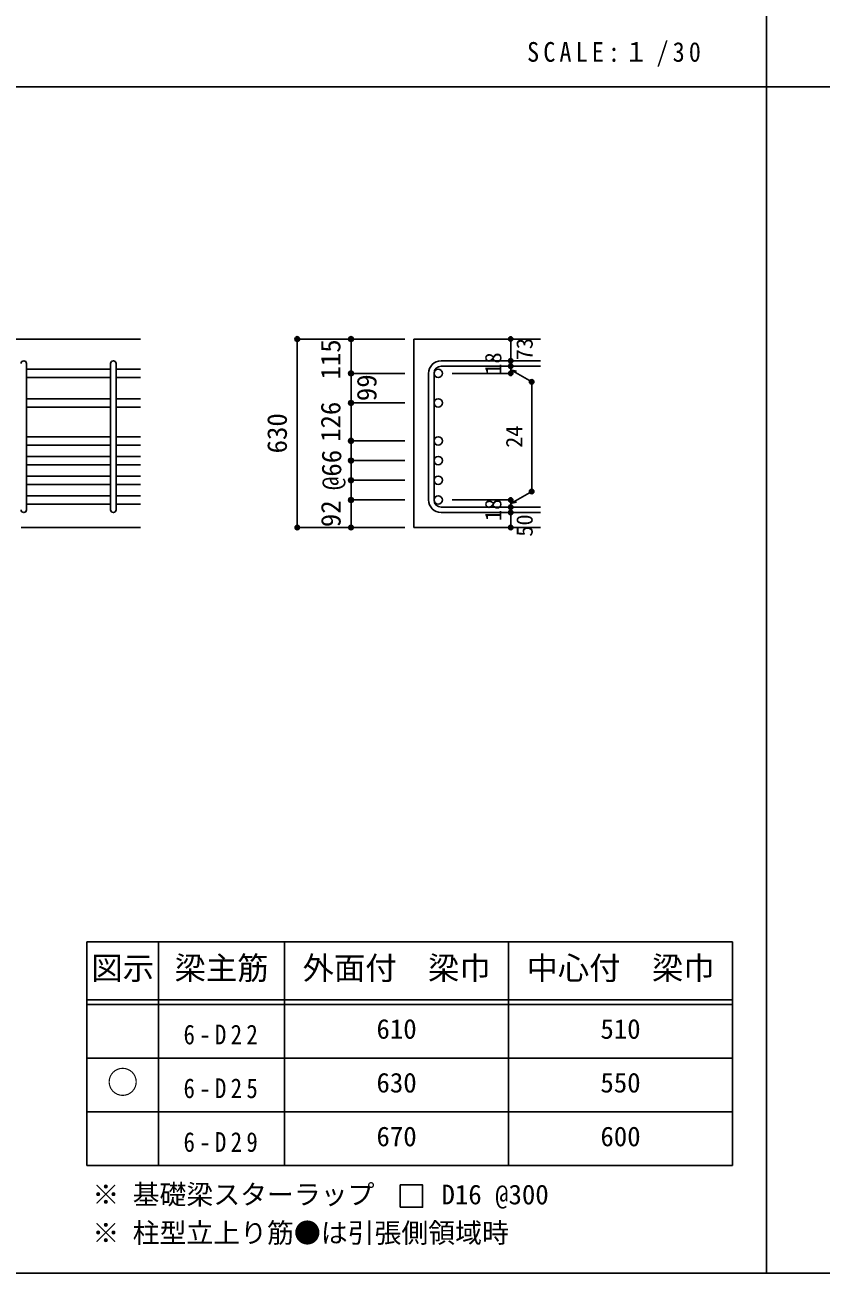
# Model space of a CAD drawing. Units: millimetres at full size, sheet at 1:30, with parts at other scales. Extents: x -5973 to 5954, y -4195 to 4201.
# Drawn here: x -3608 to -942, y -4195 to -15 of the extents above; entities that cross this region are included whole.
import ezdxf
from ezdxf.enums import TextEntityAlignment as Align

# ---------------------------------------------------------------- set-up
doc = ezdxf.new("R2010")
doc.units = ezdxf.units.MM
doc.header["$LTSCALE"] = 30
doc.header["$PDMODE"] = 32
doc.header["$PDSIZE"] = 15
for name, color, linetype in [('0-1_躯体線', 2, 'Continuous'), ('0-5_基礎梁筋', 7, 'Continuous'), ('0-6_スタラップ筋', 7, 'Continuous'), ('0-D_寸法', 4, 'Continuous'), ('6-7_文字', 7, 'Continuous'), ('6-E_枠', 7, 'Continuous'), ('F-0_枠', 6, 'Continuous')]:
    doc.layers.add(name, color=color, linetype=linetype)
doc.styles.add('ＭＳ ゴシック', font='')
doc.styles.get('ＭＳ ゴシック').set_extended_font_data('MS Gothic')

msp = doc.modelspace()

# ---------------------------------------------------------------- linework, layer by layer
at = {"layer": '0-1_躯体線'}
for p, q in [((-3220.8, -1067.16), (-4970.8, -1067.16)), ((-1880.8, -1067.16), (-2305.8, -1067.16)), ((-2305.8, -1067.16), (-2305.8, -1698.16)), ((-3620.8, -1698.16), (-3220.8, -1698.16)), ((-1880.8, -1698.16), (-2305.8, -1698.16))]:
    msp.add_line(p, q, dxfattribs=at)
at = {"layer": '0-5_基礎梁筋'}
for p, q in [((-3602.8, -1168.09), (-3320.8, -1168.09)), ((-3302.8, -1168.09), (-3220.8, -1168.09)), ((-3602.8, -1196.09), (-3320.8, -1196.09)), ((-3302.8, -1196.09), (-3220.8, -1196.09)), ((-3602.8, -1267.16), (-3320.8, -1267.16)), ((-3602.8, -1295.16), (-3320.8, -1295.16)), ((-3302.8, -1267.16), (-3220.8, -1267.16)), ((-3302.8, -1295.16), (-3220.8, -1295.16)), ((-3602.8, -1394.16), (-3320.8, -1394.16)), ((-3302.8, -1394.16), (-3220.8, -1394.16)), ((-3602.8, -1422.16), (-3320.8, -1422.16)), ((-3602.8, -1460.16), (-3320.8, -1460.16)), ((-3302.8, -1422.16), (-3220.8, -1422.16)), ((-3302.8, -1460.16), (-3220.8, -1460.16)), ((-3602.8, -1488.16), (-3320.8, -1488.16)), ((-3302.8, -1488.16), (-3220.8, -1488.16)), ((-3602.8, -1526.16), (-3320.8, -1526.16)), ((-3302.8, -1526.16), (-3220.8, -1526.16)), ((-3602.8, -1554.16), (-3320.8, -1554.16)), ((-3302.8, -1554.16), (-3220.8, -1554.16)), ((-3602.8, -1592.16), (-3320.8, -1592.16)), ((-3602.8, -1620.16), (-3320.8, -1620.16)), ((-3302.8, -1592.16), (-3220.8, -1592.16)), ((-3302.8, -1620.16), (-3220.8, -1620.16))]:
    msp.add_line(p, q, dxfattribs=at)
at = {"layer": '0-5_基礎梁筋', "color": 3}
for centre in [(-2223.8, -1182.09), (-2223.8, -1281.16), (-2223.8, -1408.16), (-2223.8, -1474.16), (-2223.8, -1540.16), (-2223.8, -1606.16)]:
    msp.add_circle(centre, 14, dxfattribs=at)
at = {"layer": '0-6_スタラップ筋'}
for p, q in [((-3602.8, -1149.09), (-3602.8, -1639.16)), ((-3320.8, -1639.16), (-3320.8, -1149.09)), ((-3302.8, -1149.09), (-3302.8, -1639.16)), ((-2213.8, -1140.09), (-1880.8, -1140.09)), ((-2213.8, -1158.09), (-1880.8, -1158.09)), ((-2255.8, -1182.09), (-2255.8, -1606.16)), ((-2237.8, -1182.09), (-2237.8, -1606.16)), ((-2213.8, -1630.16), (-1880.8, -1630.16)), ((-2213.8, -1648.16), (-1880.8, -1648.16))]:
    msp.add_line(p, q, dxfattribs=at)
for centre, radius, start, end in [((-3611.8, -1149.09), 9, 0, 180), ((-3311.8, -1149.09), 9, 0, 180), ((-2213.8, -1182.09), 42, 90, 180), ((-2213.8, -1182.09), 24, 90, 180), ((-2213.8, -1606.16), 42, 180, 270), ((-2213.8, -1606.16), 24, 180, 270), ((-3611.8, -1639.16), 9, 180, 0), ((-3311.8, -1639.16), 9, 180, 0)]:
    msp.add_arc(centre, radius, start, end, dxfattribs=at)
at = {"layer": '0-D_寸法'}
for p, q in [((-2695.8, -1067.16), (-2515.8, -1067.16)), ((-2695.8, -1067.16), (-2515.8, -1067.16)), ((-2695.8, -1067.16), (-2695.8, -1698.16)), ((-2695.8, -1067.16), (-2695.8, -1698.16)), ((-2515.8, -1067.16), (-2335.8, -1067.16)), ((-2515.8, -1067.16), (-2335.8, -1067.16)), ((-2515.8, -1067.16), (-2515.8, -1182.09)), ((-1980.8, -1140.09), (-1980.8, -1067.16)), ((-1980.8, -1067.16), (-1980.8, -1140.09)), ((-1980.8, -1158.09), (-1980.8, -1140.09)), ((-1980.8, -1158.09), (-1980.8, -1182.09)), ((-1980.8, -1170.09), (-1910.74, -1210.54)), ((-1980.8, -1170.09), (-1961.48, -1175.27)), ((-2515.8, -1182.09), (-2335.8, -1182.09)), ((-2515.8, -1182.09), (-2335.8, -1182.09)), ((-2515.8, -1182.09), (-2515.8, -1285.16)), ((-1980.8, -1182.09), (-2176.89, -1182.09)), ((-1910.74, -1210.54), (-1910.74, -1577.71)), ((-2515.8, -1281.16), (-2335.8, -1281.16)), ((-2515.8, -1281.16), (-2335.8, -1281.16)), ((-2515.8, -1285.16), (-2515.8, -1408.16)), ((-2515.8, -1408.16), (-2335.8, -1408.16)), ((-2515.8, -1408.16), (-2335.8, -1408.16)), ((-2515.8, -1474.16), (-2335.8, -1474.16)), ((-2515.8, -1540.16), (-2335.8, -1540.16)), ((-1980.8, -1618.16), (-1910.74, -1577.71)), ((-2515.8, -1606.16), (-2335.8, -1606.16)), ((-1980.8, -1606.16), (-2176.89, -1606.16)), ((-1980.8, -1630.16), (-1980.8, -1606.16)), ((-1980.8, -1618.16), (-1961.48, -1612.99)), ((-1980.8, -1648.16), (-1980.8, -1630.16)), ((-1980.8, -1698.16), (-1980.8, -1648.16)), ((-2695.8, -1698.16), (-2515.8, -1698.16)), ((-2515.8, -1698.16), (-2335.8, -1698.16))]:
    msp.add_line(p, q, dxfattribs=at)
msp.add_lwpolyline([(-2515.8, -1408.16), (-2515.8, -1606.16), (-2515.8, -1698.16)], dxfattribs=at)
for centre, radius in [((-2695.8, -1067.16), 8), ((-2695.8, -1067.16), 7.2), ((-2695.8, -1067.16), 6.4), ((-2695.8, -1067.16), 5.6), ((-2695.8, -1067.16), 4.8), ((-2695.8, -1067.16), 4), ((-2695.8, -1067.16), 3.2), ((-2695.8, -1067.16), 2.4), ((-2695.8, -1067.16), 1.6), ((-2695.8, -1067.16), 0.8), ((-2515.8, -1067.16), 8), ((-2515.8, -1067.16), 7.2), ((-2515.8, -1067.16), 6.4), ((-2515.8, -1067.16), 5.6), ((-2515.8, -1067.16), 4.8), ((-2515.8, -1067.16), 4), ((-2515.8, -1067.16), 3.2), ((-2515.8, -1067.16), 2.4), ((-2515.8, -1067.16), 1.6), ((-2515.8, -1067.16), 0.8), ((-1980.8, -1067.16), 4), ((-1980.8, -1067.16), 3.6), ((-1980.8, -1067.16), 3.2), ((-1980.8, -1067.16), 2.8), ((-1980.8, -1067.16), 2.4), ((-1980.8, -1067.16), 2), ((-1980.8, -1067.16), 1.6), ((-1980.8, -1067.16), 1.2), ((-1980.8, -1067.16), 0.8), ((-1980.8, -1067.16), 0.4), ((-1980.8, -1140.09), 4), ((-1980.8, -1158.09), 4), ((-1980.8, -1140.09), 3.6), ((-1980.8, -1158.09), 3.6), ((-1980.8, -1140.09), 3.2), ((-1980.8, -1158.09), 3.2), ((-1980.8, -1140.09), 2.8), ((-1980.8, -1158.09), 2.8), ((-1980.8, -1140.09), 2.4), ((-1980.8, -1158.09), 2.4), ((-1980.8, -1140.09), 2), ((-1980.8, -1158.09), 2), ((-1980.8, -1140.09), 1.6), ((-1980.8, -1158.09), 1.6), ((-1980.8, -1140.09), 1.2), ((-1980.8, -1158.09), 1.2), ((-1980.8, -1140.09), 0.8), ((-1980.8, -1158.09), 0.8), ((-1980.8, -1140.09), 0.4), ((-1980.8, -1158.09), 0.4), ((-2515.8, -1182.09), 8), ((-2515.8, -1182.09), 7.2), ((-2515.8, -1182.09), 6.4), ((-2515.8, -1182.09), 5.6), ((-2515.8, -1182.09), 4.8), ((-2515.8, -1182.09), 4), ((-2515.8, -1182.09), 3.2), ((-2515.8, -1182.09), 2.4), ((-2515.8, -1182.09), 1.6), ((-2515.8, -1182.09), 0.8), ((-1980.8, -1182.09), 4), ((-1980.8, -1182.09), 3.6), ((-1980.8, -1182.09), 3.2), ((-1980.8, -1182.09), 2.8), ((-1980.8, -1182.09), 2.4), ((-1980.8, -1182.09), 2), ((-1980.8, -1182.09), 1.6), ((-1980.8, -1182.09), 1.2), ((-1980.8, -1182.09), 0.8), ((-1980.8, -1182.09), 0.4), ((-1910.74, -1210.54), 4), ((-1910.74, -1210.54), 3.6), ((-1910.74, -1210.54), 3.2), ((-1910.74, -1210.54), 2.8), ((-1910.74, -1210.54), 2.4), ((-1910.74, -1210.54), 2), ((-1910.74, -1210.54), 1.6), ((-1910.74, -1210.54), 1.2), ((-1910.74, -1210.54), 0.8), ((-1910.74, -1210.54), 0.4), ((-2515.8, -1281.16), 8), ((-2515.8, -1281.16), 7.2), ((-2515.8, -1281.16), 6.4), ((-2515.8, -1281.16), 5.6), ((-2515.8, -1281.16), 4.8), ((-2515.8, -1281.16), 4), ((-2515.8, -1281.16), 3.2), ((-2515.8, -1281.16), 2.4), ((-2515.8, -1281.16), 1.6), ((-2515.8, -1281.16), 0.8), ((-2515.8, -1408.16), 8), ((-2515.8, -1408.16), 7.2), ((-2515.8, -1408.16), 6.4), ((-2515.8, -1408.16), 5.6), ((-2515.8, -1408.16), 4.8), ((-2515.8, -1408.16), 4), ((-2515.8, -1408.16), 3.2), ((-2515.8, -1408.16), 2.4), ((-2515.8, -1408.16), 1.6), ((-2515.8, -1408.16), 0.8), ((-2515.8, -1474.16), 8), ((-2515.8, -1474.16), 7.2), ((-2515.8, -1474.16), 6.4), ((-2515.8, -1474.16), 5.6), ((-2515.8, -1474.16), 4.8), ((-2515.8, -1474.16), 4), ((-2515.8, -1474.16), 3.2), ((-2515.8, -1474.16), 2.4), ((-2515.8, -1474.16), 1.6), ((-2515.8, -1474.16), 0.8), ((-2515.8, -1540.16), 8), ((-2515.8, -1540.16), 7.2), ((-2515.8, -1540.16), 6.4), ((-2515.8, -1540.16), 5.6), ((-2515.8, -1540.16), 4.8), ((-2515.8, -1540.16), 4), ((-2515.8, -1540.16), 3.2), ((-2515.8, -1540.16), 2.4), ((-2515.8, -1540.16), 1.6), ((-2515.8, -1540.16), 0.8), ((-1910.74, -1577.71), 4), ((-1910.74, -1577.71), 3.6), ((-1910.74, -1577.71), 3.2), ((-1910.74, -1577.71), 2.8), ((-1910.74, -1577.71), 2.4), ((-1910.74, -1577.71), 2), ((-1910.74, -1577.71), 1.6), ((-1910.74, -1577.71), 1.2), ((-1910.74, -1577.71), 0.8), ((-1910.74, -1577.71), 0.4), ((-2515.8, -1606.16), 8), ((-2515.8, -1606.16), 7.2), ((-2515.8, -1606.16), 6.4), ((-2515.8, -1606.16), 5.6), ((-2515.8, -1606.16), 4.8), ((-2515.8, -1606.16), 4), ((-2515.8, -1606.16), 3.2), ((-2515.8, -1606.16), 2.4), ((-2515.8, -1606.16), 1.6), ((-2515.8, -1606.16), 0.8), ((-1980.8, -1606.16), 4), ((-1980.8, -1630.16), 4), ((-1980.8, -1606.16), 3.6), ((-1980.8, -1630.16), 3.6), ((-1980.8, -1606.16), 3.2), ((-1980.8, -1630.16), 3.2), ((-1980.8, -1606.16), 2.8), ((-1980.8, -1630.16), 2.8), ((-1980.8, -1606.16), 2.4), ((-1980.8, -1630.16), 2.4), ((-1980.8, -1606.16), 2), ((-1980.8, -1630.16), 2), ((-1980.8, -1606.16), 1.6), ((-1980.8, -1630.16), 1.6), ((-1980.8, -1606.16), 1.2), ((-1980.8, -1630.16), 1.2), ((-1980.8, -1606.16), 0.8), ((-1980.8, -1630.16), 0.8), ((-1980.8, -1606.16), 0.4), ((-1980.8, -1630.16), 0.4), ((-1980.8, -1648.16), 4), ((-1980.8, -1648.16), 3.6), ((-1980.8, -1648.16), 3.2), ((-1980.8, -1648.16), 2.8), ((-1980.8, -1648.16), 2.4), ((-1980.8, -1648.16), 2), ((-1980.8, -1648.16), 1.6), ((-1980.8, -1648.16), 1.2), ((-1980.8, -1648.16), 0.8), ((-1980.8, -1648.16), 0.4), ((-2695.8, -1698.16), 7.2), ((-2695.8, -1698.16), 6.4), ((-2695.8, -1698.16), 5.6), ((-2695.8, -1698.16), 4.8), ((-2695.8, -1698.16), 4), ((-2695.8, -1698.16), 3.2), ((-2695.8, -1698.16), 2.4), ((-2695.8, -1698.16), 1.6), ((-2695.8, -1698.16), 0.8), ((-2515.8, -1698.16), 7.2), ((-2515.8, -1698.16), 6.4), ((-2515.8, -1698.16), 5.6), ((-2515.8, -1698.16), 4.8), ((-2515.8, -1698.16), 4), ((-2515.8, -1698.16), 3.2), ((-2515.8, -1698.16), 2.4), ((-2515.8, -1698.16), 1.6), ((-2515.8, -1698.16), 0.8), ((-1980.8, -1698.16), 4), ((-1980.8, -1698.16), 3.6), ((-1980.8, -1698.16), 3.2), ((-1980.8, -1698.16), 2.8), ((-1980.8, -1698.16), 2.4), ((-1980.8, -1698.16), 2), ((-1980.8, -1698.16), 1.6), ((-1980.8, -1698.16), 1.2), ((-1980.8, -1698.16), 0.8), ((-1980.8, -1698.16), 0.4)]:
    msp.add_circle(centre, radius, dxfattribs=at)
at = {"layer": '0-D_寸法', "color": 7}
for p in [(-2695.8, -1067.16), (-2695.8, -1067.16), (-2515.8, -1067.16), (-1980.8, -1067.16), (-1980.8, -1140.09), (-1980.8, -1158.09), (-2515.8, -1182.09), (-1980.8, -1182.09), (-1910.74, -1210.54), (-2515.8, -1281.16), (-2515.8, -1408.16), (-2515.8, -1474.16), (-2515.8, -1474.16), (-2515.8, -1540.16), (-2515.8, -1540.16), (-1910.74, -1577.71), (-2515.8, -1606.16), (-2515.8, -1606.16), (-1980.8, -1606.16), (-1980.8, -1606.16), (-1980.8, -1630.16), (-1980.8, -1648.16), (-2695.8, -1698.16), (-2695.8, -1698.16), (-2515.8, -1698.16), (-1980.8, -1698.16)]:
    msp.add_point(p, dxfattribs=at)
at = {"layer": '6-7_文字'}
msp.add_lwpolyline([(-2350.84, -3974.93), (-2275.84, -3974.93), (-2275.84, -3899.93), (-2350.84, -3899.93)], close=True, dxfattribs=at)
at = {"layer": '6-E_枠', "color": 3}
for p, q in [((-3400.52, -3085.43), (-3400.52, -3835.43)), ((-3400.52, -3085.43), (-1238, -3085.43)), ((-1238, -3085.43), (-1238, -3835.43)), ((-3400.52, -3835.43), (-1238, -3835.43))]:
    msp.add_line(p, q, dxfattribs=at)
at = {"layer": '6-E_枠'}
for p, q in [((-3160.52, -3085.43), (-3160.52, -3835.43)), ((-2738, -3085.43), (-2738, -3835.43)), ((-1988, -3085.43), (-1988, -3835.43)), ((-3400.52, -3280.43), (-1238, -3280.43)), ((-3400.52, -3295.43), (-1238, -3295.43)), ((-3400.52, -3475.43), (-1238, -3475.43)), ((-3400.52, -3655.43), (-1238, -3655.43))]:
    msp.add_line(p, q, dxfattribs=at)
at = {"layer": 'F-0_枠', "color": 2}
for p, q in [((-1124.64, 4201.15), (-1124.64, -4195.24)), ((-5972.88, -222.05), (3723.6, -222.05))]:
    msp.add_line(p, q, dxfattribs=at)
at = {"layer": 'F-0_枠'}
msp.add_line((5954.1, -4195.24), (-5972.88, -4195.24), dxfattribs=at)

# ---------------------------------------------------------------- texts
at = {"layer": '0-D_寸法', "style": 'ＭＳ ゴシック'}
for s, height, p in [('115', 65.98, (-2531.49, -1202.81)), ('73', 54.99, (-1890.8, -1138.36)), ('18', 54.99, (-1995.8, -1186.59)), ('99', 65.98, (-2410.62, -1275.09)), ('126', 65.98, (-2531.38, -1411.62)), ('630', 65.98, (-2710.8, -1450.16)), ('24', 54.99, (-1925.74, -1431.63)), ('@66', 65.98, (-2528.59, -1572.89)), ('92', 65.98, (-2530.8, -1697.16)), ('18', 54.99, (-1995.8, -1676.66)), ('50', 54.99, (-1890.8, -1729.16))]:
    msp.add_text(s, height=height, rotation=90, dxfattribs=at).set_placement(p, align=Align.BOTTOM_LEFT)
at = {"layer": '6-7_文字', "color": 2, "style": 'ＭＳ ゴシック'}
for s, p in [('図示', (-3385.52, -3235.43)), ('梁主筋', (-3106.76, -3235.43)), ('外面付\u3000梁巾', (-2678, -3235.43)), ('中心付\u3000梁巾', (-1928, -3235.43)), ('○', (-3333.02, -3617.93))]:
    msp.add_text(s, height=76.98, dxfattribs=at).set_placement(p, align=Align.BOTTOM_LEFT)
at = {"layer": '6-7_文字', "style": 'ＭＳ ゴシック'}
for s, p in [('610', (-2430.5, -3430.43)), ('510', (-1680.5, -3430.43)), ('630', (-2430.5, -3610.43)), ('550', (-1680.5, -3610.43)), ('670', (-2430.5, -3790.43)), ('600', (-1680.5, -3790.43)), ('※ 基礎梁スターラップ     D16 @300', (-3381.96, -3985.01)), ('※ 柱型立上り筋●は引張側領域時', (-3381.96, -4113.51))]:
    msp.add_text(s, height=65.98, dxfattribs=at).set_placement(p, align=Align.BOTTOM_LEFT)
at = {"layer": '6-7_文字', "color": 2, "insert": (-1925.98, -154.55), "char_height": 65.98, "attachment_point": 7, "style": 'ＭＳ ゴシック'}
msp.add_mtext('\\T1.34;\\W0.9;SCALE:１/30', dxfattribs=at)
at = {"layer": '6-7_文字', "char_height": 65.98, "attachment_point": 7, "style": 'ＭＳ ゴシック'}
for s, insert in [('\\T1.38;\\W0.85;6-D22', (-3076.76, -3430.43)), ('\\T1.38;\\W0.85;6-D25', (-3076.76, -3610.43)), ('\\T1.38;\\W0.85;6-D29', (-3076.76, -3790.43))]:
    msp.add_mtext(s, dxfattribs=dict(at, insert=insert))

doc.saveas('drawing.dxf')
